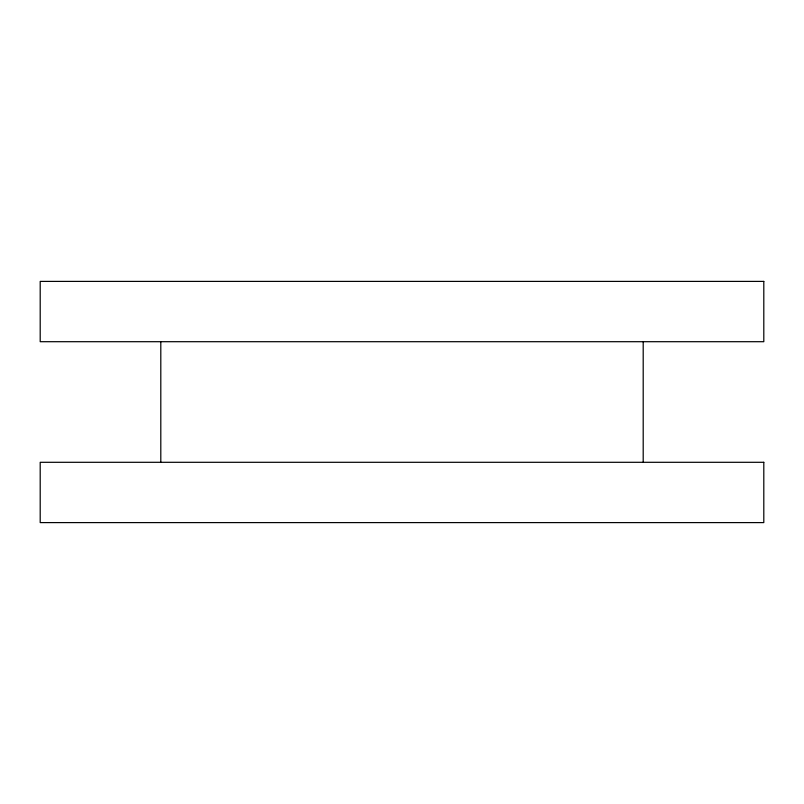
<?xml version="1.0" encoding="UTF-8"?>
<svg xmlns="http://www.w3.org/2000/svg" width="804" height="804" viewBox="0 0 804 804"><rect width="100%" height="100%" fill="white"/><g stroke="black" fill="none" stroke-linecap="round" stroke-linejoin="round"><path stroke-width="1.21" d="M643.2 341.7L643.2 462.3M160.8 341.7L160.8 462.3M763.8 281.4L40.2 281.4L40.2 341.7L763.8 341.7L763.8 281.4M763.8 462.3L40.2 462.3L40.2 522.6L763.8 522.6L763.8 462.3"/></g></svg>
